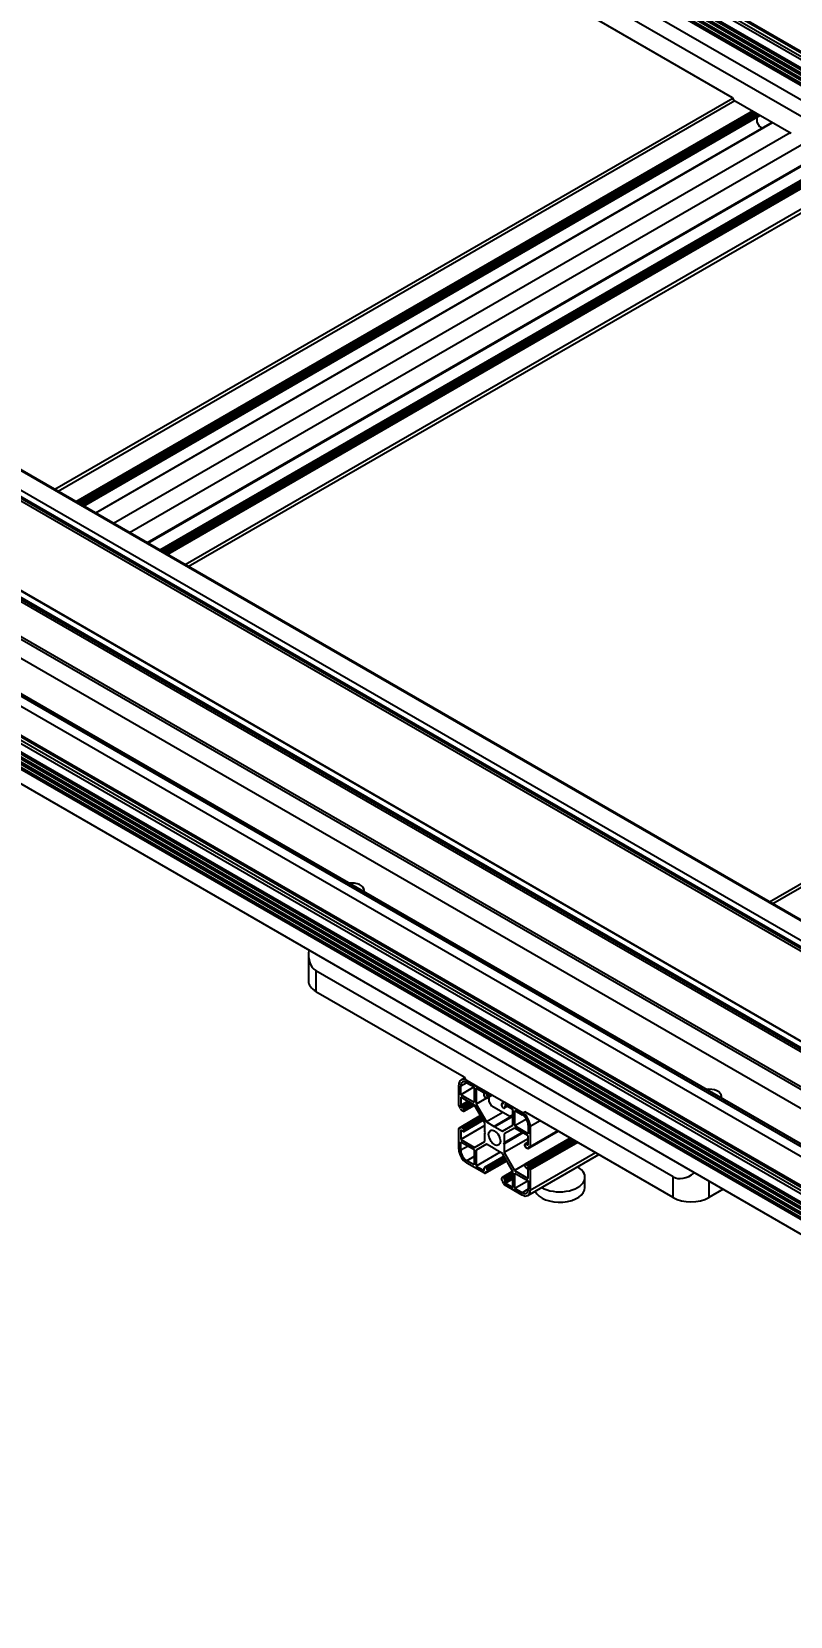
# Model space of a CAD drawing. Header units: millimetres. Extents: x 0 to 6044, y -1712 to 410.
# Drawn here: x 124.9 to 215, y 122.3 to 310.5 of the extents above; entities that cross this region are included whole.
import ezdxf
from ezdxf import colors
from ezdxf.entities.mleader import LeaderData, LeaderLine
from ezdxf.math import Vec2, Vec3

# ---------------------------------------------------------------- set-up
doc = ezdxf.new("R2010")
doc.units = ezdxf.units.MM
for name, color, linetype in [('1211-TDT-4040S-8', 7, 'Continuous'), ('1212-GN_31611', 7, 'Continuous'), ('1221-第一轴同步带安装板', 7, 'Continuous'), ('1221-脚钉', 7, 'Continuous'), ('Default', 7, 'Continuous'), ('LHBT10-S1000-1', 7, 'Continuous'), ('图框', 7, 'Continuous')]:
    doc.layers.add(name, color=color, linetype=linetype)

# ---------------------------------------------------------------- blocks, each defined once
blk = doc.blocks.new('SE1')
at = {"layer": '1211-TDT-4040S-8', "color": 7, "linetype": 'Continuous'}
for p, q in [((208.12, 302.57), (127.63, 256.1)), ((208.37, 302.26), (128.03, 255.87)), ((210.47, 301.05), (130.13, 254.66)), ((210.68, 300.92), (130.34, 254.54)), ((210.89, 300.8), (130.55, 254.42)), ((211.11, 300.68), (130.76, 254.29)), ((211.32, 300.56), (130.97, 254.17)), ((131.02, 254.14), (211.36, 300.53)), ((212.8, 299.7), (132.46, 253.31)), ((212.84, 299.67), (132.5, 253.29)), ((214.95, 298.46), (134.6, 252.08)), ((217.07, 297.48), (136.51, 250.97)), ((219.17, 296.27), (138.61, 249.76)), ((138.66, 249.74), (219.21, 296.24)), ((220.65, 295.41), (140.1, 248.9)), ((220.69, 295.39), (140.14, 248.88)), ((220.91, 295.27), (140.35, 248.76)), ((221.12, 295.14), (140.56, 248.63)), ((221.33, 295.02), (140.78, 248.51)), ((221.54, 294.9), (140.99, 248.39)), ((223.64, 293.69), (143.09, 247.18)), ((143.48, 246.95), (224.04, 293.46)), ((292.9, 253.54), (212.48, 207.11)), ((292.9, 253.09), (212.88, 206.88)), ((175.59, 182.93), (175.59, 185.36)), ((176.55, 185.64), (175.83, 185.22)), ((175.83, 184.22), (175.83, 185.22)), ((177.42, 185.14), (175.83, 184.22)), ((176.3, 186.22), (175.87, 185.97)), ((176.55, 185.91), (178.65, 184.7)), ((176.55, 185.64), (177.42, 185.14)), ((177.42, 185.14), (177.42, 183.3)), ((177.65, 185), (177.65, 183.11)), ((178.52, 184.5), (177.65, 185)), ((178.86, 184.57), (178.76, 184.51)), ((177.42, 183.3), (175.83, 184.22)), ((175.83, 183.95), (175.83, 182.94)), ((177.46, 183), (175.83, 183.95)), ((176.7, 183.45), (175.83, 182.94)), ((176.91, 183.32), (175.93, 182.76)), ((175.93, 182.76), (176.12, 182.65)), ((177.1, 183.21), (176.12, 182.65)), ((176.2, 182.25), (177.47, 182.99)), ((177.31, 183.09), (176.23, 182.47)), ((177.44, 183.02), (176.23, 182.32)), ((178.69, 180.88), (177.46, 183)), ((178.89, 183.83), (177.65, 183.11)), ((177.65, 183.11), (178.88, 180.99)), ((178.63, 184.1), (178.63, 184.32)), ((178.86, 183.84), (178.73, 183.91)), ((179.07, 184.45), (178.86, 184.33)), ((178.94, 183.83), (179.54, 184.18)), ((179.29, 184.33), (178.97, 184.14)), ((179.5, 184.21), (178.97, 183.9)), ((178.97, 184.14), (178.97, 183.9)), ((180.71, 182.89), (180.71, 183.14)), ((180.95, 183.33), (180.74, 183.21)), ((180.92, 183.26), (180.81, 183.2)), ((180.94, 182.64), (180.81, 182.71)), ((180.98, 183.35), (180.95, 183.33)), ((181.02, 182.63), (181.39, 182.85)), ((181.03, 183.32), (183.13, 182.11)), ((181.15, 182.98), (181.05, 182.92)), ((181.05, 182.92), (181.05, 182.7)), ((181.34, 182.87), (181.05, 182.7)), ((182.02, 182.48), (181.15, 182.98)), ((178.19, 181.74), (175.84, 180.38)), ((176.12, 182.26), (175.91, 182.38)), ((178.22, 181.7), (175.91, 180.37)), ((178.32, 181.52), (176.12, 180.25)), ((176.2, 179.85), (178.51, 181.19)), ((176.23, 182.47), (176.23, 182.32)), ((178.43, 181.33), (176.23, 180.07)), ((178.49, 181.22), (176.23, 179.92)), ((178.69, 179.83), (178.69, 180.88)), ((180.81, 182.1), (178.88, 180.99)), ((178.88, 180.99), (179.78, 180.46)), ((182.02, 181.76), (179.78, 180.46)), ((182.02, 181.63), (179.89, 180.4)), ((182.02, 180.59), (182.02, 182.48)), ((182.26, 180.51), (182.26, 182.34)), ((182.26, 182.34), (183.13, 181.84)), ((183.64, 181.3), (182.26, 180.51)), ((185.25, 181.13), (184.08, 180.46)), ((175.59, 177.76), (175.59, 180.19)), ((175.84, 180.38), (175.63, 180.26)), ((175.81, 180.31), (175.7, 180.25)), ((178.69, 180.56), (175.83, 178.9)), ((175.93, 179.97), (175.83, 179.91)), ((175.83, 179.91), (175.83, 178.9)), ((175.83, 178.9), (177.46, 177.96)), ((175.91, 180.37), (176.12, 180.25)), ((176.12, 179.86), (175.93, 179.97)), ((176.23, 180.07), (176.23, 179.92)), ((178.76, 179.74), (178.69, 179.83)), ((178.69, 179.71), (178.76, 179.74)), ((178.75, 179.74), (178.69, 179.71)), ((178.69, 178.67), (178.69, 179.71)), ((179.78, 180.46), (179.84, 180.36)), ((179.84, 180.36), (179.89, 180.4)), ((179.89, 180.4), (180.8, 179.88)), ((180.8, 179.88), (182.02, 180.59)), ((182.21, 180.26), (180.98, 179.56)), ((183.11, 179.74), (180.98, 178.51)), ((183.22, 179.68), (180.98, 178.39)), ((180.98, 179.56), (180.98, 178.51)), ((183.85, 179), (180.98, 177.34)), ((183.85, 179.32), (182.21, 180.26)), ((183.85, 179.59), (182.26, 180.51)), ((188.83, 179.06), (183.47, 175.97)), ((188.87, 179.04), (183.55, 175.96)), ((189.09, 178.91), (183.76, 175.84)), ((183.85, 180.59), (183.85, 179.59)), ((183.85, 178.31), (183.85, 179.32)), ((184.05, 177.96), (187.39, 179.89)), ((184.08, 180.46), (184.08, 178.03)), ((187.35, 179.92), (184.08, 178.03)), ((175.83, 177.63), (175.83, 178.63)), ((175.83, 178.63), (177.42, 177.71)), ((176.7, 178.13), (175.83, 177.63)), ((177.42, 177.71), (177.42, 175.88)), ((177.46, 177.96), (178.69, 178.67)), ((178.88, 178.34), (177.65, 177.63)), ((177.65, 177.63), (177.65, 175.74)), ((180.52, 177.4), (177.65, 175.74)), ((179.78, 177.82), (178.88, 178.34)), ((179.84, 177.86), (179.78, 177.82)), ((179.84, 177.85), (179.78, 177.82)), ((179.89, 177.76), (179.84, 177.86)), ((180.8, 177.23), (179.89, 177.76)), ((182.02, 175.11), (180.8, 177.23)), ((180.98, 178.51), (180.92, 178.49)), ((180.92, 178.49), (180.98, 178.39)), ((180.98, 178.39), (180.98, 177.34)), ((180.98, 177.34), (182.21, 175.22)), ((183.44, 178.16), (183.44, 178.3)), ((183.85, 178.59), (183.47, 178.37)), ((183.85, 178.53), (183.55, 178.36)), ((183.55, 178.36), (183.74, 178.25)), ((183.76, 177.85), (183.55, 177.97)), ((183.85, 178.31), (183.74, 178.25)), ((183.8, 172.25), (192.22, 177.11)), ((183.84, 177.84), (184.05, 177.96)), ((189.3, 178.79), (183.87, 175.66)), ((183.97, 177.97), (183.87, 177.91)), ((189.51, 178.67), (183.97, 175.47)), ((189.72, 178.55), (184.08, 175.29)), ((191.82, 177.33), (184.08, 172.86)), ((177.42, 176.88), (176.55, 176.38)), ((177.42, 175.88), (176.55, 176.38)), ((178.65, 174.9), (176.55, 176.11)), ((177.65, 175.74), (178.52, 175.24)), ((178.63, 175.3), (178.52, 175.24)), ((178.63, 175.3), (178.63, 175.52)), ((180.97, 176.93), (178.66, 175.59)), ((181, 176.89), (178.73, 175.58)), ((178.73, 175.58), (178.86, 175.51)), ((181.06, 176.78), (178.86, 175.51)), ((178.94, 175.01), (181.29, 176.37)), ((181.16, 176.59), (178.97, 175.33)), ((181.27, 176.41), (178.97, 175.08)), ((178.97, 175.33), (178.97, 175.08)), ((182.01, 175.13), (180.74, 174.39)), ((182.02, 175.08), (180.81, 174.38)), ((182.02, 173.22), (182.02, 175.11)), ((183.45, 175.93), (182.21, 175.22)), ((182.21, 175.22), (183.85, 174.27)), ((183.44, 175.75), (183.44, 175.9)), ((183.55, 175.96), (183.76, 175.84)), ((183.74, 175.46), (183.55, 175.57)), ((183.85, 174.27), (183.85, 175.28)), ((184.08, 175.29), (184.08, 172.86)), ((178.72, 174.89), (178.94, 175.01)), ((178.86, 175.02), (178.76, 174.96)), ((180.71, 174.08), (180.71, 174.32)), ((180.81, 174.38), (180.94, 174.31)), ((182.02, 174.93), (180.94, 174.31)), ((183.13, 172.31), (181.03, 173.53)), ((182.02, 174.69), (181.05, 174.13)), ((182.02, 174.47), (181.05, 173.91)), ((181.05, 174.13), (181.05, 173.91)), ((182.02, 174.22), (181.15, 173.72)), ((181.15, 173.72), (182.02, 173.22)), ((182.26, 173.08), (182.26, 174.92)), ((182.26, 174.92), (183.85, 174)), ((183.85, 174), (182.26, 173.08)), ((183.85, 174), (183.85, 173)), ((183.13, 172.58), (182.26, 173.08)), ((183.85, 173), (183.13, 172.58))]:
    blk.add_line(p, q, dxfattribs=at)
for centre, major_axis, start_param, end_param in [((176.55, 184.81), (0.67, -1.17), 2.356194, 3.926991), ((176.55, 184.81), (0.51, -0.883), 2.356194, 3.926991), ((178.52, 184.38), (0.075, -0.13), 0.785398, 2.356194), ((178.65, 184.57), (-0.075, 0.13), 3.926991, 5.497787), ((178.86, 184.45), (-0.075, 0.13), 0.785398, 2.356194), ((175.7, 182.87), (0.075, -0.13), 3.926991, 5.497787), ((175.7, 182.63), (0.075, -0.13), 0.785398, 2.356194), ((175.93, 182.88), (-0.075, 0.13), 0.785398, 2.356194), ((176.12, 182.53), (-0.075, 0.13), 3.926991, 5.497787), ((178.73, 184.03), (0.075, -0.13), 3.926991, 5.497787), ((178.86, 184.21), (-0.075, 0.13), 3.926991, 5.497787), ((178.86, 183.96), (-0.075, 0.13), 2.356194, 3.926991), ((180.81, 183.08), (0.075, -0.13), 2.356194, 3.926991), ((180.81, 182.83), (0.075, -0.13), 3.926991, 5.497787), ((180.81, 183.32), (-0.075, 0.13), 2.356194, 3.926991), ((181.03, 183.2), (0.075, -0.13), 2.356194, 3.926991), ((180.94, 182.76), (-0.075, 0.13), 2.356194, 3.926991), ((181.15, 182.86), (0.075, -0.13), 2.356194, 3.926991), ((175.91, 182.5), (0.075, -0.13), 3.926991, 5.497787), ((176.12, 182.38), (-0.075, 0.13), 2.356194, 3.926991), ((183.13, 181.01), (-0.68, 1.17), 3.926991, 5.497787), ((183.13, 181.01), (-0.51, 0.883), 3.926991, 5.497787), ((175.7, 180.13), (0.075, -0.13), 2.356194, 3.926991), ((175.7, 180.37), (-0.075, 0.13), 2.356194, 3.926991), ((175.91, 180.25), (0.075, -0.13), 2.356194, 3.926991), ((175.93, 179.85), (0.075, -0.13), 2.356194, 3.926991), ((176.12, 180.13), (-0.075, 0.13), 3.926991, 5.497787), ((176.12, 179.98), (-0.075, 0.13), 2.356194, 3.926991), ((176.55, 177.21), (0.67, -1.17), 3.926991, 5.497787), ((176.55, 177.21), (0.51, -0.883), 3.926991, 5.497787), ((183.55, 178.24), (0.075, -0.13), 2.356194, 3.926991), ((183.55, 178.09), (0.075, -0.13), 3.926991, 5.497787), ((183.74, 178.38), (-0.075, 0.13), 2.356194, 3.926991), ((183.76, 177.97), (-0.075, 0.13), 2.356194, 3.926991), ((183.97, 177.85), (0.075, -0.13), 2.356194, 3.926991), ((183.97, 178.09), (-0.075, 0.13), 2.356194, 3.926991), ((178.52, 175.36), (-0.075, 0.13), 2.356194, 3.926991), ((178.73, 175.46), (0.075, -0.13), 2.356194, 3.926991), ((178.86, 174.9), (0.075, -0.13), 2.356194, 3.926991), ((178.86, 175.39), (-0.075, 0.13), 3.926991, 5.497787), ((178.86, 175.14), (-0.075, 0.13), 2.356194, 3.926991), ((183.55, 175.84), (0.075, -0.13), 2.356194, 3.926991), ((183.55, 175.69), (0.075, -0.13), 3.926991, 5.497787), ((183.74, 175.34), (0.075, -0.13), 0.785398, 2.356194), ((183.76, 175.72), (-0.075, 0.13), 3.926991, 5.497787), ((183.97, 175.6), (-0.075, 0.13), 0.785398, 2.356194), ((183.97, 175.35), (-0.075, 0.13), 3.926991, 5.497787), ((178.65, 175.02), (-0.075, 0.13), 2.356194, 3.926991), ((180.81, 174.26), (0.075, -0.13), 2.356194, 3.926991), ((180.81, 174.02), (0.075, -0.13), 3.926991, 5.497787), ((180.81, 173.77), (0.075, -0.13), 0.785398, 2.356194), ((181.03, 173.65), (0.075, -0.13), 3.926991, 5.497787), ((180.94, 174.19), (-0.075, 0.13), 3.926991, 5.497787), ((181.15, 173.84), (-0.075, 0.13), 0.785398, 2.356194), ((183.13, 173.42), (-0.51, 0.883), 2.356194, 3.926991), ((183.13, 173.42), (-0.67, 1.17), 2.356194, 3.926991)]:
    blk.add_ellipse(centre, major_axis=major_axis, ratio=0.57735, start_param=start_param, end_param=end_param, dxfattribs=at)
blk.add_ellipse((179.84, 179.11), major_axis=(0.495, -0.857), ratio=0.57735, dxfattribs=at)
at = {"layer": '1212-GN_31611', "color": 7, "linetype": 'Continuous'}
for p, q in [((211.02, 299.75), (211.02, 300.33)), ((211.34, 299.2), (211.02, 299.75)), ((211.63, 299.03), (211.34, 299.2)), ((179.2, 183.4), (179.2, 183.98)), ((179.52, 182.85), (179.2, 183.4)), ((181.64, 181.62), (179.52, 182.85)), ((181.96, 181.8), (181.64, 181.62)), ((181.96, 182.52), (181.96, 181.8)), ((182.02, 181.84), (181.96, 181.8))]:
    blk.add_line(p, q, dxfattribs=at)
at = {"layer": '1221-第一轴同步带安装板', "color": 7, "linetype": 'Continuous'}
for p, q in [((232.87, 290.81), (190.44, 315.3)), ((190.44, 312.85), (208.05, 302.69)), ((208.05, 302.69), (208.26, 302.32)), ((215.05, 298.4), (208.26, 302.32)), ((157.75, 200.89), (157.75, 197.73)), ((158.62, 198.95), (158.62, 196.5)), ((201.05, 174.46), (158.62, 198.95)), ((158.62, 196.5), (176.23, 186.34)), ((176.23, 186.34), (176.44, 185.97)), ((183.23, 182.05), (176.44, 185.97)), ((183.23, 182.05), (183.44, 182.17)), ((201.05, 172.01), (183.44, 182.17)), ((201.05, 172.01), (201.05, 174.46)), ((205.29, 173.97), (205.29, 172.01)), ((206.99, 172.99), (205.29, 172.01))]:
    blk.add_line(p, q, dxfattribs=at)
for centre, major_axis, start_param, end_param in [((160.75, 202.63), (-2.12, -3.67), 5.35589, 6.283185), ((160.75, 197.73), (3, 0), 3.141593, 3.926991), ((203.17, 178.13), (2.12, 3.67), 3.141593, 4.068888), ((203.17, 173.23), (3, 0), 3.926991, 5.497787)]:
    blk.add_ellipse(centre, major_axis=major_axis, ratio=0.57735, start_param=start_param, end_param=end_param, dxfattribs=at)
at = {"layer": '1221-脚钉', "color": 7, "linetype": 'Continuous'}
for p, q in [((189.7, 175.64), (189.69, 175.65)), ((190.58, 173.19), (190.58, 174.42))]:
    blk.add_line(p, q, dxfattribs=at)
for centre, major_axis, start_param, end_param in [((187.58, 174.42), (-3, 0), 0.781794, 3.926991), ((187.58, 175.64), (-1.5, 0), -4.047128, -3.806854), ((187.58, 173.19), (-3, 0), 0.261799, 3.141593)]:
    blk.add_ellipse(centre, major_axis=major_axis, ratio=0.57735, start_param=start_param, end_param=end_param, dxfattribs=at)
at = {"layer": 'LHBT10-S1000-1', "color": 7, "linetype": 'Continuous'}
for p, q in [((298.7, 260.51), (161.81, 339.55)), ((298.55, 260.42), (162.76, 338.82)), ((297.86, 260.02), (161.81, 338.57)), ((297.01, 259.53), (161.81, 337.59)), ((296.8, 259.41), (161.81, 337.35)), ((296.48, 259.23), (161.81, 336.98)), ((296.9, 259.47), (161.91, 337.41)), ((298.17, 260.21), (162.12, 338.76)), ((296.27, 259.1), (161.81, 336.74)), ((295.95, 258.92), (161.81, 336.37)), ((295.74, 258.8), (161.81, 336.12)), ((295.42, 258.62), (161.81, 335.76)), ((295.2, 258.49), (161.81, 335.51)), ((296.37, 259.17), (161.91, 336.8)), ((295.84, 258.86), (161.91, 336.18)), ((295.31, 258.55), (161.91, 335.57)), ((293.72, 257.64), (160.96, 334.29)), ((59.51, 291.76), (247.27, 183.36)), ((59.69, 291.99), (247.27, 183.69)), ((59.75, 292.14), (247.27, 183.88)), ((60.39, 292.51), (247.27, 184.62)), ((63.43, 293.12), (247.27, 186.98)), ((247.27, 187.03), (63.53, 293.11)), ((49.39, 286.16), (276.16, 155.24)), ((50.03, 286.53), (276.8, 155.6)), ((50.27, 286.43), (276.83, 155.62)), ((49.19, 285.77), (275.72, 154.98)), ((49.31, 285.96), (275.95, 155.11)), ((46.21, 283.03), (273.34, 151.89)), ((46.35, 283.26), (273.61, 152.05)), ((46.5, 280.57), (273.18, 149.7)), ((292.18, 132.99), (44.28, 276.11)), ((273.22, 145.16), (45.66, 276.54)), ((273.18, 145.43), (45.88, 276.66)), ((273.18, 145.48), (45.95, 276.67)), ((289.78, 130.94), (45.13, 272.19)), ((289.77, 129.97), (45.13, 271.21)), ((289.77, 130.34), (45.45, 271.4)), ((289.77, 130.77), (46.09, 271.46)), ((289.77, 128.99), (45.13, 270.23)), ((289.77, 128.75), (45.13, 269.99)), ((289.77, 128.38), (45.13, 269.62)), ((289.71, 128.17), (45.13, 269.37)), ((289.77, 128.87), (45.24, 270.05)), ((289.77, 128.26), (45.24, 269.44)), ((289.39, 127.98), (45.13, 269.01)), ((289.18, 127.86), (45.13, 268.76)), ((288.86, 127.68), (45.13, 268.39)), ((288.65, 127.56), (45.13, 268.15)), ((289.28, 127.92), (45.24, 268.82)), ((288.75, 127.62), (45.24, 268.21)), ((287.16, 126.7), (44.28, 266.92))]:
    blk.add_line(p, q, dxfattribs=at)
for centre, start_param, end_param in [((162.87, 208.5), 0, 1.784068), ((162.87, 208.5), 6.069914, 6.283185), ((205.29, 184.01), 0, 1.784068), ((205.29, 184.01), 6.069914, 6.283185)]:
    blk.add_ellipse(centre, major_axis=(1.5, 0), ratio=0.57735, start_param=start_param, end_param=end_param, dxfattribs=at)
blk = doc.blocks.new('_DOT')
at = {"color": 0}
blk.add_line((0, 0), (-1, 0), dxfattribs=at)
at = {"color": 0, "const_width": 0.333}
blk.add_lwpolyline([(-0.1665, 0, 1), (0.1665, 0, 1)], format="xyb", close=True, dxfattribs=at)

msp = doc.modelspace()

# ---------------------------------------------------------------- block references
at = {"layer": 'Default'}
msp.add_blockref('SE1', (0, 0), dxfattribs=at)

# ---------------------------------------------------------------- leaders
at = {"layer": '图框', "color": 7, "linetype": 'Continuous'}
ml = msp.add_multileader_mtext('Standard', dxfattribs=at)
ml.set_content('{\\pxsm0.9;\\f宋体|b0||i0||c0|p34;\\W1.;N2611-XYZ人机\\P}', color=7)
ml.set_leader_properties()
ml.set_arrow_properties(name='DOT')
ml.build(insert=Vec2(0, 0))
ml.multileader.update_dxf_attribs({"leader_type": 0, "dogleg_length": 0})
ctx = ml.context
ctx.base_point, ctx.landing_gap_size, ctx.plane_origin = Vec3(646.678, 293.045), 1.4, Vec3(559, 5)
ctx.text_align_type = 1
notes = []
notes.append((ctx, [(0, (0, 0, 0), (0, 0), (1, 0), 1, [])]))
ctx.mtext.insert, ctx.mtext.text_direction, ctx.mtext.rotation, ctx.mtext.alignment = Vec3(626.222, 290.743), Vec3(-1, 0), 3.1415927, 2
ml = msp.add_multileader_mtext('Standard', dxfattribs=at)
ml.set_content('{\\pxsm0.9;\\f宋体|b0||i0||c0|p34;\\W1.;N2611-XYZ人机\\P}', color=7)
ml.set_leader_properties()
ml.set_arrow_properties(name='DOT')
ml.build(insert=Vec2(0, 0))
ml.multileader.update_dxf_attribs({"leader_type": 0, "dogleg_length": 0})
ctx = ml.context
ctx.base_point, ctx.landing_gap_size, ctx.plane_origin = Vec3(1036.678, 293.045), 1.4, Vec3(949, 5)
ctx.text_align_type = 1
notes.append((ctx, [(0, (0, 0, 0), (0, 0), (1, 0), 1, [])]))
ctx.mtext.insert, ctx.mtext.text_direction, ctx.mtext.rotation, ctx.mtext.alignment = Vec3(1016.222, 290.743), Vec3(-1, 0), 3.1415927, 2
for ctx, leaders in notes:
    for number, flags, end, landing, length, lines in leaders:
        leader = LeaderData()
        leader.index, (leader.has_last_leader_line, leader.has_dogleg_vector, leader.attachment_direction) = number, flags
        leader.last_leader_point, leader.dogleg_vector, leader.dogleg_length = Vec3(end), Vec3(landing), length
        for number, points, colour, breaks in lines:
            line = LeaderLine()
            line.index, line.vertices, line.color, line.breaks = number, Vec3.list(points), colors.encode_raw_color(colour), breaks
            leader.lines.append(line)
        ctx.leaders.append(leader)

doc.saveas('drawing.dxf')
